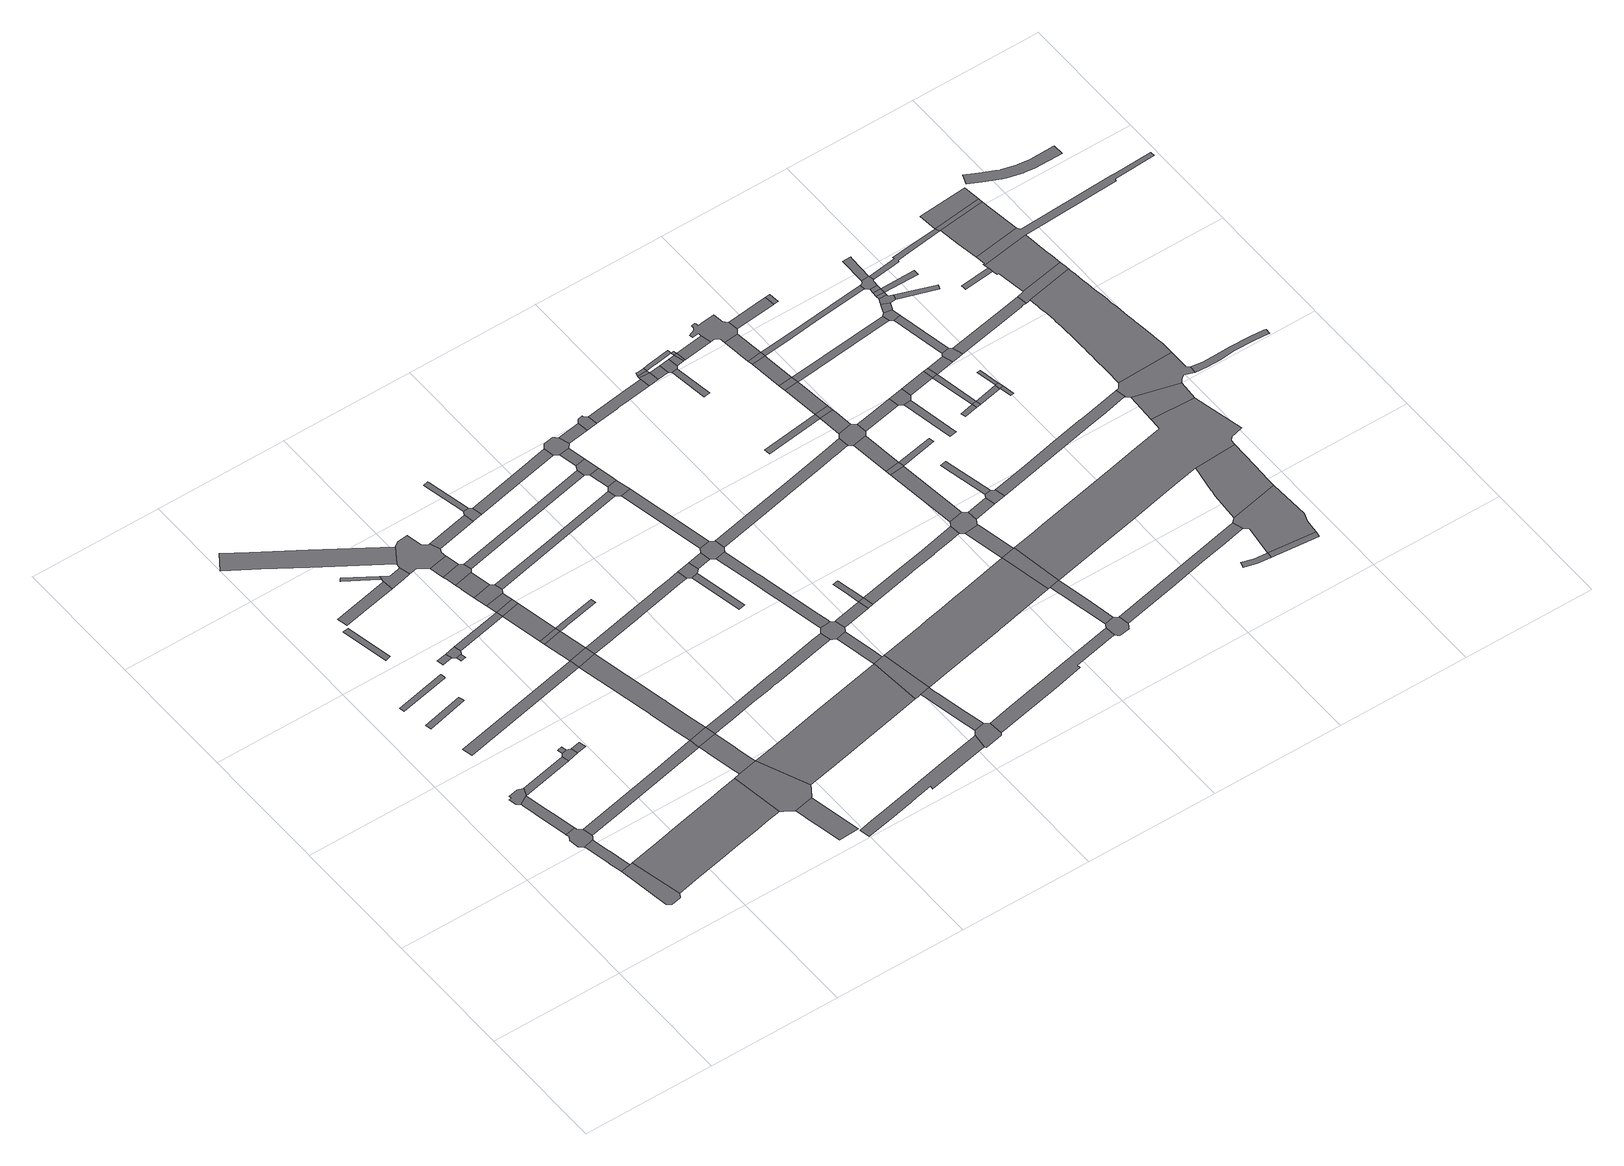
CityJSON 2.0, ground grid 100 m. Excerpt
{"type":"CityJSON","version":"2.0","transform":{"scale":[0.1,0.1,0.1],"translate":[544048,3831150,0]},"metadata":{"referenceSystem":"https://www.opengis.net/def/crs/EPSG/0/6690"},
"CityObjects":{
"road1":{"type":"Road","geometry":[{"type":"MultiSurface","lod":"1","boundaries":[[[0,1,2,3,4,5,6]]]}]},
"road2":{"type":"Road","attributes":{"RoadStructureAttribute.sectionType":"1"},"geometry":[{"type":"MultiSurface","lod":"1","boundaries":[[[7,8,9,10,11,12,13,14,15,16,17,2,1]]]}]},
"road3":{"type":"Road","geometry":[{"type":"MultiSurface","lod":"1","boundaries":[[[18,19,20,21,22,23,24,25,26,13,12,27,28,29]]]}]},
"road4":{"type":"Road","attributes":{"RoadStructureAttribute.sectionType":"1"},"geometry":[{"type":"MultiSurface","lod":"1","boundaries":[[[30,31,32,33,34,35,36,37,38,21,20]]]}]},
"road5":{"type":"Road","geometry":[{"type":"MultiSurface","lod":"1","boundaries":[[[39,40,41,42,43,44,45,35,34,46]]]}]},
"road6":{"type":"Road","attributes":{"RoadStructureAttribute.sectionType":"1"},"geometry":[{"type":"MultiSurface","lod":"1","boundaries":[[[47,46,34,48]]]}]},
"road7":{"type":"Road","attributes":{"RoadStructureAttribute.sectionType":"1"},"geometry":[{"type":"MultiSurface","lod":"1","boundaries":[[[49,50,51,52,53]]]}]},
"road8":{"type":"Road","attributes":{"RoadStructureAttribute.sectionType":"1"},"geometry":[{"type":"MultiSurface","lod":"1","boundaries":[[[54,55,56,57,58,59]]]}]},
"road9":{"type":"Road","attributes":{"RoadStructureAttribute.sectionType":"1"},"geometry":[{"type":"MultiSurface","lod":"1","boundaries":[[[60,61,62,63,64,65,66,0,6,67,68,69,70,71,72,73,74,75]]]}]},
"road10":{"type":"Road","attributes":{"RoadStructureAttribute.sectionType":"1"},"geometry":[{"type":"MultiSurface","lod":"1","boundaries":[[[76,77,78,79,80,81]]]}]},
"road11":{"type":"Road","geometry":[{"type":"MultiSurface","lod":"1","boundaries":[[[82,83,84,85]]]}]},
"road12":{"type":"Road","geometry":[{"type":"MultiSurface","lod":"1","boundaries":[[[85,84,47,48,86,87]]]}]},
"road13":{"type":"Road","attributes":{"RoadStructureAttribute.sectionType":"1"},"geometry":[{"type":"MultiSurface","lod":"1","boundaries":[[[88,89,90,91,92,29,28,93,94,95,96]]]}]},
"road14":{"type":"Road","attributes":{"RoadStructureAttribute.sectionType":"1"},"geometry":[{"type":"MultiSurface","lod":"1","boundaries":[[[97,98,87,86]]]}]},
"road15":{"type":"Road","attributes":{"RoadStructureAttribute.sectionType":"1"},"geometry":[{"type":"MultiSurface","lod":"1","boundaries":[[[99,100,101,102,103,104,105,106]]]}]},
"road16":{"type":"Road","attributes":{"RoadStructureAttribute.sectionType":"1"},"geometry":[{"type":"MultiSurface","lod":"1","boundaries":[[[107,108,109,110]]]}]},
"road17":{"type":"Road","geometry":[{"type":"MultiSurface","lod":"1","boundaries":[[[111,112,113,114]]]}]},
"road18":{"type":"Road","attributes":{"RoadStructureAttribute.sectionType":"1"},"geometry":[{"type":"MultiSurface","lod":"1","boundaries":[[[115,116,117,118,119,120,121]]]}]},
"road19":{"type":"Road","geometry":[{"type":"MultiSurface","lod":"1","boundaries":[[[122,107,110,114,113,123]]]}]},
"road20":{"type":"Road","attributes":{"function":"3","RoadStructureAttribute.sectionType":"1"},"geometry":[{"type":"MultiSurface","lod":"1","boundaries":[[[124,125,126,127,128,129,130,131,132]]]}]},
"road21":{"type":"Road","attributes":{"RoadStructureAttribute.sectionType":"1"},"geometry":[{"type":"MultiSurface","lod":"1","boundaries":[[[133,134,135,136,137,138,139]]]}]},
"road22":{"type":"Road","attributes":{"RoadStructureAttribute.sectionType":"1"},"geometry":[{"type":"MultiSurface","lod":"1","boundaries":[[[140,122,123,141]]]}]},
"road23":{"type":"Road","attributes":{"RoadStructureAttribute.sectionType":"1"},"geometry":[{"type":"MultiSurface","lod":"1","boundaries":[[[142,143,144,145,146,147,148,149,150,151,152]]]}]},
"road24":{"type":"Road","geometry":[{"type":"MultiSurface","lod":"1","boundaries":[[[153,154,155,139,138,115,121,156,157,158,159]]]}]},
"road25":{"type":"Road","geometry":[{"type":"MultiSurface","lod":"1","boundaries":[[[160,161,60,75,162,145,144,163,164]]]}]},
"road26":{"type":"Road","attributes":{"function":"3","RoadStructureAttribute.sectionType":"1"},"geometry":[{"type":"MultiSurface","lod":"1","boundaries":[[[165,166,167,168,169,170,171,161,160]]]}]},
"road27":{"type":"Road","geometry":[{"type":"MultiSurface","lod":"1","boundaries":[[[172,88,96,169,168]]]}]},
"road28":{"type":"Road","attributes":{"function":"3","RoadStructureAttribute.sectionType":"1"},"geometry":[{"type":"MultiSurface","lod":"1","boundaries":[[[173,174,175,176,177,178,179,180,106,181,182,183,184,185,186,187,88,172]]]}]},
"road29":{"type":"Road","geometry":[{"type":"MultiSurface","lod":"1","boundaries":[[[188,99,106,180]]]}]},
"road30":{"type":"Road","attributes":{"function":"3","RoadStructureAttribute.sectionType":"1"},"geometry":[{"type":"MultiSurface","lod":"1","boundaries":[[[189,190,191,99,188]]]}]},
"road31":{"type":"Road","geometry":[{"type":"MultiSurface","lod":"1","boundaries":[[[192,193,191,190]]]}]},
"road32":{"type":"Road","attributes":{"function":"3","RoadStructureAttribute.sectionType":"1"},"geometry":[{"type":"MultiSurface","lod":"1","boundaries":[[[194,195,141,196,193,192]]]}]},
"road33":{"type":"Road","geometry":[{"type":"MultiSurface","lod":"1","boundaries":[[[197,140,141,195]]]}]},
"road34":{"type":"Road","attributes":{"function":"3","RoadStructureAttribute.sectionType":"1"},"geometry":[{"type":"MultiSurface","lod":"1","boundaries":[[[198,199,140,197]]]}]},
"road35":{"type":"Road","geometry":[{"type":"MultiSurface","lod":"1","boundaries":[[[200,201,202,203,132,131,159,158,204,205,206,207,208,209]]]}]},
"road36":{"type":"Road","geometry":[{"type":"MultiSurface","lod":"1","boundaries":[[[210,211,199,198,212,213]]]}]},
"road37":{"type":"Road","attributes":{"function":"3","RoadStructureAttribute.sectionType":"1"},"geometry":[{"type":"MultiSurface","lod":"1","boundaries":[[[214,215,216,217,218,219,211,210]]]}]},
"road38":{"type":"Road","geometry":[{"type":"MultiSurface","lod":"1","boundaries":[[[220,221,222,216,215,223,224,225]]]}]},
"road39":{"type":"Road","attributes":{"function":"3","RoadStructureAttribute.sectionType":"1"},"geometry":[{"type":"MultiSurface","lod":"1","boundaries":[[[206,205,221,220]]]}]},
"road40":{"type":"Road","geometry":[{"type":"MultiSurface","lod":"1","boundaries":[[[226,227,228,229,230,231,232,192,190]]]}]},
"road41":{"type":"Road","attributes":{"RoadStructureAttribute.sectionType":"1"},"geometry":[{"type":"MultiSurface","lod":"1","boundaries":[[[233,234,209,208,235]]]}]},
"road42":{"type":"Road","attributes":{"RoadStructureAttribute.sectionType":"1"},"geometry":[{"type":"MultiSurface","lod":"1","boundaries":[[[236,237,238,239,240,241,242,243,244,245,246,247,248,249,250,251,252,253]]]}]},
"road43":{"type":"Road","attributes":{"function":"3","RoadStructureAttribute.sectionType":"1"},"geometry":[{"type":"MultiSurface","lod":"1","boundaries":[[[254,255,256,257,258,259,160,164,260,261,262,263]]]}]},
"road44":{"type":"Road","attributes":{"RoadStructureAttribute.sectionType":"1"},"geometry":[{"type":"MultiSurface","lod":"1","boundaries":[[[264,265,266,267,268,188,180,269,270,271,272,273,274,275]]]}]},
"road45":{"type":"Road","attributes":{"RoadStructureAttribute.sectionType":"1"},"geometry":[{"type":"MultiSurface","lod":"1","boundaries":[[[276,277,278,279,280,281,282,283,284,285,172,168,286,287,288,289,290,291,292,293,294,295,296,297,298,299]]]}]},
"road46":{"type":"Road","geometry":[{"type":"MultiSurface","lod":"1","boundaries":[[[300,301,302,233,235,303,304,305]]]}]},
"road47":{"type":"Road","attributes":{"RoadStructureAttribute.sectionType":"1"},"geometry":[{"type":"MultiSurface","lod":"1","boundaries":[[[306,307,308,301,300]]]}]},
"road48":{"type":"Road","attributes":{"RoadStructureAttribute.sectionType":"1"},"geometry":[{"type":"MultiSurface","lod":"1","boundaries":[[[309,310,213,212,311,312]]]}]},
"road49":{"type":"Road","attributes":{"RoadStructureAttribute.sectionType":"1"},"geometry":[{"type":"MultiSurface","lod":"1","boundaries":[[[313,314,225,224,315,316]]]}]},
"road50":{"type":"Road","attributes":{"RoadStructureAttribute.sectionType":"1"},"geometry":[{"type":"MultiSurface","lod":"1","boundaries":[[[317,318,305,304,319,320]]]}]},
"road51":{"type":"Road","attributes":{"RoadStructureAttribute.sectionType":"1"},"geometry":[{"type":"MultiSurface","lod":"1","boundaries":[[[321,322,323,324]]]}]},
"road52":{"type":"Road","geometry":[{"type":"MultiSurface","lod":"1","boundaries":[[[325,264,275,324,323,326]]]}]},
"road53":{"type":"Road","geometry":[{"type":"MultiSurface","lod":"1","boundaries":[[[327,328,329,330,236,253,331,332,333,334,335]]]}]},
"road54":{"type":"Road","attributes":{"RoadStructureAttribute.sectionType":"1"},"geometry":[{"type":"MultiSurface","lod":"1","boundaries":[[[336,337,338,339,340,341,342,343,344,345,346,347,329,328]]]}]},
"road55":{"type":"Road","geometry":[{"type":"MultiSurface","lod":"1","boundaries":[[[348,349,254,263,350,342,341]]]}]},
"road56":{"type":"Road","attributes":{"RoadStructureAttribute.sectionType":"1"},"geometry":[{"type":"MultiSurface","lod":"1","boundaries":[[[351,325,326,352,353]]]}]},
"road57":{"type":"Road","attributes":{"RoadStructureAttribute.sectionType":"1"},"geometry":[{"type":"MultiSurface","lod":"1","boundaries":[[[354,355,356,357,254,349]]]}]},
"road58":{"type":"Road","geometry":[{"type":"MultiSurface","lod":"1","boundaries":[[[358,359,360,276,299,361,356,355,362,363]]]}]},
"road59":{"type":"Road","attributes":{"RoadStructureAttribute.sectionType":"1"},"geometry":[{"type":"MultiSurface","lod":"1","boundaries":[[[364,365,366,367,368,369,370,371,372,373,374,375,359,358]]]}]},
"road60":{"type":"Road","geometry":[{"type":"MultiSurface","lod":"1","boundaries":[[[376,377,378,379,380,351,353,381,370,369,382,383,384]]]}]},
"road61":{"type":"Road","attributes":{"RoadStructureAttribute.sectionType":"1"},"geometry":[{"type":"MultiSurface","lod":"1","boundaries":[[[385,386,387,388,378,377]]]}]},
"road62":{"type":"Road","geometry":[{"type":"MultiSurface","lod":"1","boundaries":[[[389,390,391,309,312,392,387,386]]]}]},
"road63":{"type":"Road","attributes":{"RoadStructureAttribute.sectionType":"1"},"geometry":[{"type":"MultiSurface","lod":"1","boundaries":[[[393,394,395,396,390,389]]]}]},
"road64":{"type":"Road","geometry":[{"type":"MultiSurface","lod":"1","boundaries":[[[397,398,313,316,399,395,394]]]}]},
"road65":{"type":"Road","attributes":{"RoadStructureAttribute.sectionType":"1"},"geometry":[{"type":"MultiSurface","lod":"1","boundaries":[[[400,401,363,362,402,403]]]}]},
"road66":{"type":"Road","attributes":{"RoadStructureAttribute.sectionType":"1"},"geometry":[{"type":"MultiSurface","lod":"1","boundaries":[[[404,405,398,397]]]}]},
"road67":{"type":"Road","geometry":[{"type":"MultiSurface","lod":"1","boundaries":[[[406,407,408,409,317,320,410,405,404,411,412]]]}]},
"road68":{"type":"Road","geometry":[{"type":"MultiSurface","lod":"1","boundaries":[[[413,400,403,414]]]}]},
"road69":{"type":"Road","geometry":[{"type":"MultiSurface","lod":"1","boundaries":[[[415,416,417,418,400,413]]]}]},
"road70":{"type":"Road","attributes":{"RoadStructureAttribute.sectionType":"1"},"geometry":[{"type":"MultiSurface","lod":"1","boundaries":[[[419,412,411,420]]]}]},
"road71":{"type":"Road","geometry":[{"type":"MultiSurface","lod":"1","boundaries":[[[421,422,423,419,420,424,425]]]}]},
"road72":{"type":"Road","attributes":{"RoadStructureAttribute.sectionType":"1"},"geometry":[{"type":"MultiSurface","lod":"1","boundaries":[[[426,427,428,429,430,335,334,431,432,433,434,435]]]}]},
"road73":{"type":"Road","attributes":{"function":"3","RoadStructureAttribute.sectionType":"1"},"geometry":[{"type":"MultiSurface","lod":"1","boundaries":[[[436,437,438,439,440,441,348,341,442,443,444,445,446,447]]]}]},
"road74":{"type":"Road","attributes":{"RoadStructureAttribute.sectionType":"1"},"geometry":[{"type":"MultiSurface","lod":"1","boundaries":[[[448,449,450,451,452,453,413,414,454,455,456,457,458,459,460]]]}]},
"road75":{"type":"Road","attributes":{"RoadStructureAttribute.sectionType":"1"},"geometry":[{"type":"MultiSurface","lod":"1","boundaries":[[[461,462,463,464,465,384,383,466,467,468,469,470,471,472,473]]]}]},
"road76":{"type":"Road","attributes":{"RoadStructureAttribute.sectionType":"1"},"geometry":[{"type":"MultiSurface","lod":"1","boundaries":[[[474,475,425,424,476,477,478,479]]]}]},
"road77":{"type":"Road","geometry":[{"type":"MultiSurface","lod":"1","boundaries":[[[480,474,479,481,482]]]}]},
"road78":{"type":"Road","attributes":{"RoadStructureAttribute.sectionType":"1"},"geometry":[{"type":"MultiSurface","lod":"1","boundaries":[[[483,484,480,482]]]}]},
"road79":{"type":"Road","geometry":[{"type":"MultiSurface","lod":"1","boundaries":[[[485,486,487,488,484,483]]]}]},
"road80":{"type":"Road","attributes":{"RoadStructureAttribute.sectionType":"1"},"geometry":[{"type":"MultiSurface","lod":"1","boundaries":[[[489,482,481,490]]]}]},
"road81":{"type":"Road","geometry":[{"type":"MultiSurface","lod":"1","boundaries":[[[491,492,493,494,426,435,495,496,497,498,499,500,501]]]}]},
"road82":{"type":"Road","attributes":{"RoadStructureAttribute.sectionType":"1"},"geometry":[{"type":"MultiSurface","lod":"1","boundaries":[[[502,503,504,505,506,507,493,492]]]}]},
"road83":{"type":"Road","attributes":{"RoadStructureAttribute.sectionType":"1"},"geometry":[{"type":"MultiSurface","lod":"1","boundaries":[[[508,509,510,511]]]}]},
"road84":{"type":"Road","geometry":[{"type":"MultiSurface","lod":"1","boundaries":[[[512,513,436,447,506,505]]]}]},
"road85":{"type":"Road","attributes":{"RoadStructureAttribute.sectionType":"1"},"geometry":[{"type":"MultiSurface","lod":"1","boundaries":[[[514,515,516,517,518,485,483,519,520,521,522]]]}]},
"road86":{"type":"Road","geometry":[{"type":"MultiSurface","lod":"1","boundaries":[[[523,489,490,511,510,524]]]}]},
"road87":{"type":"Road","attributes":{"RoadStructureAttribute.sectionType":"1"},"geometry":[{"type":"MultiSurface","lod":"1","boundaries":[[[525,526,527,528,529]]]}]},
"road88":{"type":"Road","attributes":{"RoadStructureAttribute.sectionType":"1"},"geometry":[{"type":"MultiSurface","lod":"1","boundaries":[[[530,531,436,513]]]}]},
"road89":{"type":"Road","geometry":[{"type":"MultiSurface","lod":"1","boundaries":[[[532,533,534,535,536,537,448,460,538,539,540,531,530,541,542,543,544,545]]]}]},
"road90":{"type":"Road","attributes":{"RoadStructureAttribute.sectionType":"1"},"geometry":[{"type":"MultiSurface","lod":"1","boundaries":[[[546,523,524,547]]]}]},
"road91":{"type":"Road","geometry":[{"type":"MultiSurface","lod":"1","boundaries":[[[548,546,547,549]]]}]},
"road92":{"type":"Road","geometry":[{"type":"MultiSurface","lod":"1","boundaries":[[[550,522,546,548]]]}]},
"road93":{"type":"Road","attributes":{"RoadStructureAttribute.sectionType":"1"},"geometry":[{"type":"MultiSurface","lod":"1","boundaries":[[[551,552,535,534]]]}]},
"road94":{"type":"Road","geometry":[{"type":"MultiSurface","lod":"1","boundaries":[[[553,554,552,551,555]]]}]},
"road95":{"type":"Road","attributes":{"RoadStructureAttribute.sectionType":"1"},"geometry":[{"type":"MultiSurface","lod":"1","boundaries":[[[556,557,558,554,553]]]}]},
"road96":{"type":"Road","attributes":{"RoadStructureAttribute.sectionType":"1"},"geometry":[{"type":"MultiSurface","lod":"1","boundaries":[[[559,548,549,560]]]}]},
"road97":{"type":"Road","attributes":{"RoadStructureAttribute.sectionType":"1"},"geometry":[{"type":"MultiSurface","lod":"1","boundaries":[[[561,545,544,562]]]}]},
"road98":{"type":"Road","geometry":[{"type":"MultiSurface","lod":"1","boundaries":[[[563,564,565,566,567,461,473,568,569,558,557,570,571,572]]]}]},
"road99":{"type":"Road","attributes":{"RoadStructureAttribute.sectionType":"1"},"geometry":[{"type":"MultiSurface","lod":"1","boundaries":[[[573,574,529,575,565,564]]]}]},
"road100":{"type":"Road","geometry":[{"type":"MultiSurface","lod":"1","boundaries":[[[576,525,529,574]]]}]},
"road101":{"type":"Road","attributes":{"RoadStructureAttribute.sectionType":"1"},"geometry":[{"type":"MultiSurface","lod":"1","boundaries":[[[577,578,579,525,576]]]}]},
"road102":{"type":"Road","geometry":[{"type":"MultiSurface","lod":"1","boundaries":[[[580,581,579,578]]]}]},
"road103":{"type":"Road","geometry":[{"type":"MultiSurface","lod":"1","boundaries":[[[582,583,561,562,584,585]]]}]},
"road104":{"type":"Road","attributes":{"RoadStructureAttribute.sectionType":"1"},"geometry":[{"type":"MultiSurface","lod":"1","boundaries":[[[586,587,588,589,553,555]]]}]},
"road105":{"type":"Road","attributes":{"RoadStructureAttribute.sectionType":"1"},"geometry":[{"type":"MultiSurface","lod":"1","boundaries":[[[590,591,592,581,580]]]}]},
"road106":{"type":"Road","attributes":{"RoadStructureAttribute.sectionType":"1"},"geometry":[{"type":"MultiSurface","lod":"1","boundaries":[[[593,594,595,583,582]]]}]},
"road107":{"type":"Road","geometry":[{"type":"MultiSurface","lod":"1","boundaries":[[[596,597,592,591]]]}]},
"road108":{"type":"Road","geometry":[{"type":"MultiSurface","lod":"1","boundaries":[[[598,599,600,601,602,603,604,605,606,607,608,609,559,560,610,611,612,613,614,615,616,617,618,619,620,621,622,623]]]}]},
"road109":{"type":"Road","attributes":{"RoadStructureAttribute.sectionType":"1"},"geometry":[{"type":"MultiSurface","lod":"1","boundaries":[[[614,613,597,596]]]}]},
"road110":{"type":"Road","attributes":{"RoadStructureAttribute.sectionType":"1"},"geometry":[{"type":"MultiSurface","lod":"1","boundaries":[[[624,625,626,627,628,572,571,629]]]}]},
"road111":{"type":"Road","attributes":{"RoadStructureAttribute.sectionType":"1"},"geometry":[{"type":"MultiSurface","lod":"1","boundaries":[[[630,631,632,633,501,500,634,635,636,637,638,639,640]]]}]},
"road112":{"type":"Road","attributes":{"RoadStructureAttribute.sectionType":"1"},"geometry":[{"type":"MultiSurface","lod":"1","boundaries":[[[641,642,643,644]]]}]},
"road113":{"type":"Road","geometry":[{"type":"MultiSurface","lod":"1","boundaries":[[[645,624,629,644,643,646]]]}]},
"road114":{"type":"Road","attributes":{"RoadStructureAttribute.sectionType":"1"},"geometry":[{"type":"MultiSurface","lod":"1","boundaries":[[[647,618,617,648]]]}]},
"road115":{"type":"Road","attributes":{"RoadStructureAttribute.sectionType":"1"},"geometry":[{"type":"MultiSurface","lod":"1","boundaries":[[[649,650,580,578,651,652]]]}]},
"road116":{"type":"Road","attributes":{"RoadStructureAttribute.sectionType":"1"},"geometry":[{"type":"MultiSurface","lod":"1","boundaries":[[[653,645,646,654,655]]]}]},
"road117":{"type":"Road","geometry":[{"type":"MultiSurface","lod":"1","boundaries":[[[656,657,658,659]]]}]},
"road118":{"type":"Road","geometry":[{"type":"MultiSurface","lod":"1","boundaries":[[[660,647,648,661]]]}]},
"road119":{"type":"Road","attributes":{"RoadStructureAttribute.sectionType":"1"},"geometry":[{"type":"MultiSurface","lod":"1","boundaries":[[[662,663,664,596,591,665,666,667]]]}]},
"road120":{"type":"Road","geometry":[{"type":"MultiSurface","lod":"1","boundaries":[[[668,669,670,671,672,673,674]]]}]},
"road121":{"type":"Road","geometry":[{"type":"MultiSurface","lod":"1","boundaries":[[[675,656,659,676]]]}]},
"road122":{"type":"Road","attributes":{"function":"3","RoadStructureAttribute.sectionType":"1"},"geometry":[{"type":"MultiSurface","lod":"1","boundaries":[[[677,678,679,680,681,682,683,684,512,505,685,686,687,688,689,690,691,692,693,694,695]]]}]},
"road123":{"type":"Road","attributes":{"RoadStructureAttribute.sectionType":"1"},"geometry":[{"type":"MultiSurface","lod":"1","boundaries":[[[696,655,656,675]]]}]},
"road124":{"type":"Road","geometry":[{"type":"MultiSurface","lod":"1","boundaries":[[[697,653,655,696]]]}]},
"road125":{"type":"Road","attributes":{"RoadStructureAttribute.sectionType":"1"},"geometry":[{"type":"MultiSurface","lod":"1","boundaries":[[[698,699,700,701,702,703,585,584,704,705,706,707,708]]]}]},
"road126":{"type":"Road","attributes":{"RoadStructureAttribute.sectionType":"1"},"geometry":[{"type":"MultiSurface","lod":"1","boundaries":[[[709,675,676,710]]]}]},
"road127":{"type":"Road","attributes":{"RoadStructureAttribute.sectionType":"1"},"geometry":[{"type":"MultiSurface","lod":"1","boundaries":[[[711,697,696,712,713,714]]]}]},
"road128":{"type":"Road","geometry":[{"type":"MultiSurface","lod":"1","boundaries":[[[715,716,717,718]]]}]},
"road129":{"type":"Road","geometry":[{"type":"MultiSurface","lod":"1","boundaries":[[[719,720,709,710,718,717]]]}]},
"road130":{"type":"Road","geometry":[{"type":"MultiSurface","lod":"1","boundaries":[[[721,722,720,719]]]}]},
"road131":{"type":"Road","geometry":[{"type":"MultiSurface","lod":"1","boundaries":[[[723,724,725,726,711,714,727,728,729]]]}]},
"road132":{"type":"Road","attributes":{"RoadStructureAttribute.sectionType":"1"},"geometry":[{"type":"MultiSurface","lod":"1","boundaries":[[[674,673,730,731]]]}]},
"road133":{"type":"Road","attributes":{"RoadStructureAttribute.sectionType":"1"},"geometry":[{"type":"MultiSurface","lod":"1","boundaries":[[[732,733,725,724]]]}]},
"road134":{"type":"Road","geometry":[{"type":"MultiSurface","lod":"1","boundaries":[[[734,649,652,735,736,737,733,732,738]]]}]},
"road135":{"type":"Road","attributes":{"RoadStructureAttribute.sectionType":"1"},"geometry":[{"type":"MultiSurface","lod":"1","boundaries":[[[739,740,734,738,741,742]]]}]},
"road136":{"type":"Road","geometry":[{"type":"MultiSurface","lod":"1","boundaries":[[[743,744,745,746,747,748,749,630,640,750,751,752,674,731]]]}]},
"road137":{"type":"Road","geometry":[{"type":"MultiSurface","lod":"1","boundaries":[[[753,754,755,739,742,756,757,758,759]]]}]},
"road138":{"type":"Road","attributes":{"RoadStructureAttribute.sectionType":"1"},"geometry":[{"type":"MultiSurface","lod":"1","boundaries":[[[760,753,759,761]]]}]},
"road139":{"type":"Road","geometry":[{"type":"MultiSurface","lod":"1","boundaries":[[[762,760,761,763]]]}]},
"road140":{"type":"Road","attributes":{"RoadStructureAttribute.sectionType":"1"},"geometry":[{"type":"MultiSurface","lod":"1","boundaries":[[[764,762,763,765]]]}]},
"road141":{"type":"Road","geometry":[{"type":"MultiSurface","lod":"1","boundaries":[[[766,767,768,769,770,771,772,773,774,775,776,777,662,667,778,764,765,779,780,781,782,783]]]}]},
"road142":{"type":"Road","attributes":{"RoadStructureAttribute.sectionType":"1"},"geometry":[{"type":"MultiSurface","lod":"1","boundaries":[[[784,785,786,787,788,690,689,789,790,791,748,747]]]}]},
"road143":{"type":"Road","attributes":{"RoadStructureAttribute.sectionType":"1"},"geometry":[{"type":"MultiSurface","lod":"1","boundaries":[[[792,768,767,793,794]]]}]},
"road144":{"type":"Road","attributes":{"RoadStructureAttribute.sectionType":"1"},"geometry":[{"type":"MultiSurface","lod":"1","boundaries":[[[795,796,797,757,756]]]}]},
"road145":{"type":"Road","attributes":{"RoadStructureAttribute.sectionType":"1"},"geometry":[{"type":"MultiSurface","lod":"1","boundaries":[[[798,799,763,761]]]}]},
"road146":{"type":"Road","attributes":{"RoadStructureAttribute.sectionType":"1"},"geometry":[{"type":"MultiSurface","lod":"1","boundaries":[[[800,801,729,728,802,803,804,805]]]}]},
"road147":{"type":"Road","attributes":{"RoadStructureAttribute.sectionType":"1"},"geometry":[{"type":"MultiSurface","lod":"1","boundaries":[[[806,807,808,809,810,811,766,783,812,813,814,815,816]]]}]},
"road148":{"type":"Road","geometry":[{"type":"MultiSurface","lod":"1","boundaries":[[[817,677,695,818]]]}]},
"road149":{"type":"Road","geometry":[{"type":"MultiSurface","lod":"1","boundaries":[[[819,820,821,822,823,824,825,826,698,708,827,817,818,828,829,830,831,832,833]]]}]},
"road150":{"type":"Road","geometry":[{"type":"MultiSurface","lod":"1","boundaries":[[[834,835,836,837,838]]]}]},
"road151":{"type":"Road","geometry":[{"type":"MultiSurface","lod":"1","boundaries":[[[839,840,841,842,843,844,845,846,847,848,849,850,851,852,853,854,855,856,857,858,859,860,861,862,863,864,865,866,867,868,869,870,871,872,873,874,875,876,877,878,879,880,881,882,883,884,885,886,887,888,889,890,891,824,823]]]}]},
"road152":{"type":"Road","geometry":[{"type":"MultiSurface","lod":"1","boundaries":[[[892,893,894,895,896,897,898,899,900,901,902,800,805,903,904,865,864]]]}]},
"road153":{"type":"Road","geometry":[{"type":"MultiSurface","lod":"1","boundaries":[[[905,906,907,908,909,910,911,912,913,834,838,914,915,916,917,896,895]]]}]},
"road154":{"type":"Road","geometry":[{"type":"MultiSurface","lod":"1","boundaries":[[[918,919,920,921,922]]]}]},
"road155":{"type":"Road","geometry":[{"type":"MultiSurface","lod":"1","boundaries":[[[923,806,816,919,918]]]}]},
"road156":{"type":"Road","attributes":{"RoadStructureAttribute.sectionType":"1"},"geometry":[{"type":"MultiSurface","lod":"1","boundaries":[[[924,925,926,806,923]]]}]},
"road157":{"type":"Road","attributes":{"RoadStructureAttribute.sectionType":"1"},"geometry":[{"type":"MultiSurface","lod":"1","boundaries":[[[927,928,929,930,931,833,832,932,933,934,935,936,937,938]]]}]},
"road158":{"type":"Road","attributes":{"RoadStructureAttribute.sectionType":"1"},"geometry":[{"type":"MultiSurface","lod":"1","boundaries":[[[939,940,941,942,943,922,921,944,945,913,912,946,947,948,949]]]}]},
"road159":{"type":"Road","attributes":{"RoadStructureAttribute.sectionType":"1"},"geometry":[{"type":"MultiSurface","lod":"1","boundaries":[[[950,951,952,953,954,955,956,957,958,959,960,961,962,963,964,965,966,967]]]}]}
},
"vertices":[
[633,723,0],[614,718,0],[535,701,0],[595,303,0],[626,280,0],[704,297,0],[722,330,0],
[592,819,0],[581,874,0],[577,894,0],[576,897,0],[551,1017,0],[548,1035,0],[469,1013,0],[473,1000,0],[498,880,0],[512,814,0],[514,802,0],
[544,1148,0],[521,1164,0],[516,1185,0],[438,1169,0],[442,1147,0],[427,1120,0],[425,1118,0],[436,1038,0],[446,1031,0],[563,1057,0],[569,1066,0],[552,1142,0],
[503,1249,0],[489,1312,0],[455,1475,0],[438,1556,0],[430,1594,0],[360,1555,0],[362,1540,0],[406,1327,0],[436,1178,0],
[414,1671,0],[338,1656,0],[343,1634,0],[322,1630,0],[334,1572,0],[347,1564,0],[357,1557,0],[456,1656,0],
[816,1733,0],[829,1680,0],
[598,2497,0],[593,2519,0],[588,2541,0],[270,2468,0],[282,2424,0],
[617,2728,0],[615,2749,0],[612,2771,0],[610,2770,0],[224,2686,0],[233,2647,0],
[1598,927,0],[1546,916,0],[1477,901,0],[1372,878,0],[1351,873,0],[1094,820,0],[833,764,0],[902,368,0],[979,384,0],[1157,421,0],[1245,439,0],[1455,483,0],[1497,491,0],[1560,505,0],[1644,523,0],[1657,526,0],
[399,3075,0],[399,3073,0],[420,3080,0],[441,3086,0],[368,3443,0],[326,3435,0],
[866,1803,0],[825,1794,0],[833,1756,0],[874,1765,0],
[917,1699,0],[904,1752,0],
[1561,1360,0],[1545,1356,0],[1260,1294,0],[958,1229,0],[666,1167,0],[851,1126,0],[1235,1208,0],[1560,1278,0],[1569,1279,0],
[992,1715,0],[980,1769,0],
[1349,2372,0],[1340,2371,0],[865,2270,0],[340,2160,0],[358,2082,0],[850,2187,0],[1361,2293,0],[1365,2294,0],
[740,2892,0],[661,2876,0],[671,2825,0],[752,2842,0],
[785,2786,0],[829,2795,0],[821,2833,0],[777,2824,0],
[791,3637,0],[783,3635,0],[542,3583,0],[362,3545,0],[379,3465,0],[532,3498,0],[800,3554,0],
[823,2909,0],[835,2859,0],
[566,4141,0],[251,4349,0],[87,4457,0],[4,4331,0],[169,4223,0],[221,4189,0],[483,4017,0],[952,3709,0],[1032,3835,0],
[589,3825,0],[579,3814,0],[569,3802,0],[571,3801,0],[785,3662,0],[793,3657,0],[801,3687,0],
[1218,2991,0],[1229,2940,0],
[1971,134,0],[1928,337,0],[1896,496,0],[1747,465,0],[1747,464,0],[1778,313,0],[1782,295,0],[1789,268,0],[1823,105,0],[1825,97,0],[1977,106,0],
[938,3668,0],[897,3659,0],[857,3651,0],[914,3578,0],[955,3587,0],[966,3589,0],[946,3670,0],
[1795,967,0],[1646,937,0],[1683,508,0],[1939,562,0],[1958,590,0],
[1788,1004,0],[1762,1124,0],[1758,1146,0],[1724,1312,0],[1575,1281,0],[1603,1144,0],[1639,973,0],
[1709,1391,0],
[1687,1497,0],[1647,1686,0],[1640,1720,0],[1638,1734,0],[1635,1751,0],[1581,2003,0],[1568,2064,0],[1512,2327,0],[1418,2043,0],[1480,1749,0],[1490,1703,0],[1493,1689,0],[1499,1663,0],[1500,1655,0],[1530,1509,0],
[1496,2405,0],
[1452,2610,0],[1451,2617,0],[1304,2586,0],
[1442,2656,0],[1295,2625,0],
[1406,2828,0],[1376,2971,0],[1258,2799,0],
[1365,3022,0],
[1348,3102,0],[1201,3072,0],
[1212,3724,0],[1175,3750,0],[1150,3869,0],[1071,3860,0],[1031,3603,0],[1101,3551,0],[1247,3581,0],[1239,3622,0],[1253,3652,0],[1224,3726,0],
[1326,3210,0],[1179,3179,0],[1364,3131,0],[1351,3190,0],
[1303,3317,0],[1293,3366,0],[1146,3335,0],[1150,3315,0],[1156,3290,0],[1156,3286,0],
[1270,3471,0],[1124,3440,0],[1131,3409,0],[1309,3392,0],[1310,3393,0],[1295,3454,0],
[1500,2627,0],[1518,2631,0],[1783,2686,0],[1779,2705,0],[1775,2725,0],[1510,2670,0],[1492,2666,0],
[1550,3796,0],[1550,3795,0],[1566,3718,0],
[3063,313,0],[3046,310,0],[3022,305,0],[2749,248,0],[2441,183,0],[2412,177,0],[2154,123,0],[2091,110,0],[1981,87,0],[1994,8,0],[2108,31,0],[2177,46,0],[2388,90,0],[2447,102,0],[2458,105,0],[2573,129,0],[2569,102,0],[3050,201,0],
[2907,1200,0],[2605,1137,0],[2379,1089,0],[2316,1075,0],[2118,1034,0],[2109,1032,0],[2199,640,0],[2474,699,0],[2740,754,0],[2941,797,0],
[2362,2587,0],[2262,2566,0],[2134,2539,0],[2131,2539,0],[1901,2491,0],[1682,2363,0],[1716,2370,0],[1916,2412,0],[1980,2425,0],[2148,2461,0],[2318,2497,0],[2378,2509,0],
[2789,1616,0],[2775,1613,0],[2774,1612,0],[2735,1604,0],[2733,1604,0],[2364,1527,0],[2305,1514,0],[1965,1444,0],[1780,1406,0],[1756,1401,0],[1773,1323,0],[1797,1328,0],[1896,1348,0],[2043,1379,0],[2122,1395,0],[2136,1398,0],[2241,1420,0],[2277,1427,0],[2321,1436,0],[2531,1479,0],[2750,1526,0],[2790,1534,0],[2791,1534,0],[2807,1537,0],
[1608,3825,0],[1566,3824,0],[1551,3798,0],[1604,3726,0],[1646,3735,0],[1630,3812,0],
[1536,4159,0],[1534,4167,0],[1493,4158,0],
[2417,3416,0],[1888,3303,0],[1899,3245,0],[2431,3357,0],
[2363,3680,0],[1826,3564,0],[1838,3506,0],[2375,3620,0],
[2303,3955,0],[1989,3888,0],[2002,3810,0],[2319,3877,0],
[2491,2093,0],[2540,2103,0],[2455,2504,0],[2408,2490,0],
[2468,2609,0],[2484,2532,0],
[3194,348,0],[3167,365,0],[3088,348,0],[3084,342,0],[3054,195,0],[3060,186,0],[3196,215,0],[3209,234,0],[3201,343,0],
[3135,514,0],[3118,590,0],[3092,717,0],[3089,729,0],[3076,792,0],[3070,824,0],[2991,807,0],[2998,775,0],[3011,712,0],[3018,681,0],[3056,498,0],[3058,491,0],
[3005,1221,0],[2986,1217,0],[2972,803,0],
[2579,2633,0],[2514,2538,0],[2593,2554,0],
[2967,1309,0],[2920,1532,0],[2842,1513,0],[2880,1332,0],
[2896,1660,0],[2814,1652,0],[2799,1630,0],[2819,1529,0],[2943,1565,0],[2922,1644,0],
[2892,1681,0],[2875,1763,0],[2780,2218,0],[2777,2234,0],[2768,2272,0],[2710,2549,0],[2631,2533,0],[2698,2211,0],[2724,2088,0],[2749,1969,0],[2792,1762,0],[2812,1665,0],
[2704,2669,0],[2681,2682,0],[2601,2667,0],[2587,2642,0],[2582,2633,0],[2607,2547,0],[2724,2573,0],[2731,2584,0],[2716,2662,0],
[2598,3083,0],[2542,3349,0],[2463,3332,0],[2507,3123,0],
[2517,3463,0],[2439,3447,0],[2418,3417,0],[2432,3357,0],
[2512,3489,0],[2486,3614,0],[2408,3598,0],[2409,3590,0],
[2461,3731,0],[2383,3715,0],[2376,3619,0],
[3145,1691,0],[2940,1648,0],[2957,1568,0],[3162,1611,0],
[2433,3866,0],[2354,3853,0],
[2416,3996,0],[2406,4004,0],[2328,3990,0],[2328,3986,0],[2330,3870,0],[2463,3901,0],[2437,3979,0],
[3193,1701,0],[3205,1620,0],
[3145,1918,0],[3125,1914,0],[3105,1910,0],[3131,1783,0],
[2611,4003,0],[2622,3923,0],
[2671,4036,0],[2671,4042,0],[2631,4033,0],[2708,3935,0],[2697,4014,0],
[4292,573,0],[3752,458,0],[3720,453,0],[3599,426,0],[3386,382,0],[3216,236,0],[3753,347,0],[3955,392,0],[3948,417,0],[4298,491,0],
[4114,1454,0],[3742,1375,0],[3674,1361,0],[3548,1334,0],[3408,1305,0],[3348,1292,0],[3234,860,0],[3513,917,0],[3718,960,0],[3746,968,0],[3756,970,0],[4193,1062,0],
[4010,1871,0],[3767,1819,0],[3738,1813,0],[3594,1783,0],[3531,1770,0],[3208,1704,0],[3543,1690,0],[3610,1705,0],[3739,1732,0],[3780,1740,0],[3783,1741,0],[3949,1774,0],[4016,1789,0],
[3886,2910,0],[3756,2882,0],[3728,2876,0],[3393,2804,0],[3058,2733,0],[3016,2643,0],[3318,2707,0],[3350,2714,0],[3609,2769,0],[3728,2794,0],[3770,2803,0],[3773,2804,0],[3893,2829,0],
[3161,4078,0],[3031,4060,0],[2887,3960,0],[2908,3963,0],[2992,3974,0],[3172,3999,0],
[3161,4091,0],[3252,4010,0],[3241,4089,0],
[3234,4113,0],[3162,4109,0],
[3232,4143,0],[3192,4137,0],[3188,4136,0],[3171,4137,0],
[3328,4101,0],[3338,4022,0],
[4392,613,0],[4384,618,0],[4310,601,0],[4306,595,0],[4315,475,0],[4327,464,0],[4406,475,0],[4406,484,0],[4413,494,0],[4428,517,0],[4416,598,0],
[4339,848,0],[4335,867,0],[4308,999,0],[4291,1084,0],[4212,1066,0],[4230,983,0],
[3401,3713,0],[3446,3719,0],[3404,4012,0],[3360,4006,0],
[4226,1478,0],[4221,1477,0],
[3451,4157,0],[3449,4175,0],[3316,4156,0],[3302,4154,0],[3290,4153,0],[3295,4123,0],[3300,4124,0],[3316,4126,0],[3453,4145,0],
[3409,4112,0],[3420,4033,0],
[3883,3169,0],[3440,3111,0],[3443,3089,0],[3446,3066,0],[3889,3121,0],
[4159,1776,0],[4049,1768,0],
[4150,1919,0],[4143,1924,0],[4137,1928,0],[4029,1903,0],[4025,1896,0],[4024,1893,0],[4037,1775,0],[4039,1774,0],[4044,1771,0],[4157,1789,0],[4161,1796,0],[4163,1800,0],[4177,1823,0],[4173,1904,0],
[3456,4118,0],[3477,4041,0],
[3479,4121,0],[3490,4043,0],
[3477,4148,0],
[4074,2472,0],[3964,2460,0],
[4069,2515,0],[3960,2502,0],[4076,2473,0],
[4067,2534,0],[4032,2827,0],[3924,2806,0],
[3696,4151,0],[3716,4074,0],
[4336,1938,0],[4352,1860,0],
[4022,2962,0],[4017,2966,0],[3909,2942,0],[3905,2935,0],[3903,2934,0],[3915,2813,0],[3919,2810,0],[4037,2833,0],[4058,2859,0],[4048,2939,0],
[4001,3104,0],[3998,3134,0],[3891,3105,0],
[3992,3181,0],
[3961,3449,0],[3960,3461,0],[3851,3449,0],
[3953,3517,0],[3844,3505,0],
[4401,1974,0],[4352,1963,0],[4443,1879,0],[4426,1957,0],
[4356,2530,0],[4353,2550,0],[4350,2570,0],[4349,2570,0],
[3927,3748,0],[3925,3767,0],[3816,3755,0],
[4319,2346,0],[4294,2340,0],[4270,2335,0],
[3920,3808,0],[3811,3795,0],
[3732,4233,0],[3731,4253,0],[3729,4265,0],[3700,4259,0],[3700,4247,0],[3697,4235,0],[3687,4221,0],[3672,4212,0],[3657,4206,0],[3640,4201,0],[3646,4172,0],[3697,4179,0],[3751,4079,0],[3776,4062,0],[3781,4059,0],[3786,4018,0],[3895,4030,0],[3899,4036,0],[3903,4041,0],[3919,4063,0],[3910,4142,0],[3889,4160,0],[3884,4164,0],[3879,4168,0],[3870,4250,0],[3759,4238,0],
[4345,2996,0],[4200,2968,0],[4179,2964,0],[4137,2956,0],[4092,2947,0],[4360,2918,0],
[5486,826,0],[5482,825,0],[5427,813,0],[4941,711,0],[4846,607,0],[5128,668,0],[5278,698,0],[5318,707,0],[5444,735,0],[5498,747,0],[5510,750,0],
[4468,2503,0],[4522,2512,0],[4449,2906,0],[4392,2897,0],
[4460,3019,0],[4475,2940,0],
[4225,4178,0],[4234,4098,0],
[4736,3601,0],[3971,3519,0],[3977,3463,0],[4749,3545,0],
[4663,3058,0],[4659,2975,0],[4679,2979,0],
[4747,2642,0],[4642,2621,0],[4653,2586,0],[4754,2606,0],
[4264,4183,0],[4273,4102,0],
[4778,3902,0],[4765,3901,0],[4159,3834,0],[4163,3794,0],[4363,3817,0],[4782,3864,0],
[5411,493,0],[5325,518,0],[5318,495,0],[5312,475,0],[5403,448,0],[5508,439,0],[5514,483,0],
[4785,2650,0],[4792,2613,0],
[5596,1862,0],[5592,1790,0],[5590,1765,0],[5590,1763,0],[5331,1708,0],[5132,1665,0],[4490,1532,0],[4418,1517,0],[4686,1166,0],[5013,1234,0],[5330,1301,0],[5560,1349,0],[5576,1352,0],[5899,1368,0],[5900,1409,0],[5921,1432,0],[5922,1433,0],[6021,1456,0],[5930,1846,0],
[4718,2987,0],
[4703,3066,0],
[5563,2195,0],[5552,2193,0],[5262,2134,0],[5215,2125,0],[4975,2074,0],[4702,2016,0],[5232,2047,0],[5278,2056,0],[5372,2075,0],[5566,2116,0],[5578,2118,0],
[4964,2689,0],[4969,2649,0],
[4840,3092,0],[4733,2990,0],[4738,2991,0],[4863,3015,0],
[4993,2560,0],[5017,2565,0],[5000,2655,0],[4975,2650,0],
[4992,2694,0],[4967,2690,0],
[4961,2852,0],[4937,2847,0],
[4925,3117,0],[4913,3125,0],[4853,3114,0],[4846,3102,0],[4900,3022,0],[4958,3033,0],[4935,3110,0],
[5866,404,0],[5870,446,0],
[4832,3540,0],[4774,3529,0],
[4760,3622,0],[4751,3543,0],[4758,3539,0],[4762,3536,0],[4819,3608,0],
[4787,3689,0],[4767,3640,0],[4822,3616,0],[4844,3666,0],
[5876,509,0],[5881,555,0],[5904,622,0],[5899,749,0],[5891,935,0],[5518,856,0],[5507,846,0],[5517,743,0],[5542,719,0],[5524,562,0],
[4806,3736,0],[4796,3712,0],[4795,3710,0],[4889,3670,0],[4902,3710,0],[4866,3723,0],[4866,3736,0],
[4806,3764,0],[4867,3763,0],
[4807,3802,0],[4867,3800,0],
[4808,3836,0],[4867,3836,0],
[4870,3931,0],[4869,3931,0],[4809,3929,0],[4808,3925,0],[4807,3921,0],[4806,3917,0],[4805,3914,0],[4801,3910,0],[4798,3908,0],[4794,3905,0],[4790,3904,0],[4785,3903,0],[4784,3862,0],[4868,3867,0],[4868,3873,0],[4868,3880,0],[4871,3885,0],[4877,3892,0],
[5889,964,0],[5893,1099,0],[5893,1112,0],[5893,1134,0],[5896,1262,0],[5543,1136,0],[5542,1132,0],[5535,1082,0],
[4811,4138,0],[4874,4120,0],[4874,4137,0],
[5172,3574,0],[5179,3593,0],[5185,3612,0],
[5135,3761,0],[5135,3802,0],
[5533,3225,0],[5332,3186,0],[5502,3138,0],[5515,3147,0],[5536,3147,0],[5547,3147,0],
[5456,4012,0],[5166,3982,0],[5091,3975,0],[5094,3960,0],[5033,3952,0],[4879,3932,0],[5037,3912,0],[5099,3920,0],[5104,3935,0],[5171,3943,0],[5469,3980,0],
[5606,2090,0],[5941,1998,0],
[6046,2099,0],[6046,2106,0],[6046,2170,0],[6045,2218,0],[6045,2252,0],[5614,2238,0],[5585,2199,0],[5579,2198,0],[5579,2117,0],[5959,2025,0],[5969,2032,0],[5995,2050,0],[6006,2046,0],[6064,2024,0],[6067,2078,0],
[5531,3538,0],[5300,3514,0],[5302,3494,0],[5304,3474,0],[5536,3498,0],
[6045,2272,0],[6045,2328,0],[6043,2348,0],[6038,2403,0],[6034,2438,0],[6029,2488,0],[6026,2512,0],[6021,2554,0],[6016,2594,0],[6014,2611,0],[6013,2624,0],[6009,2661,0],[6004,2703,0],[5999,2753,0],[5994,2793,0],[5989,2828,0],[5985,2870,0],[5979,2917,0],[5972,2969,0],[5966,3014,0],[5962,3050,0],[5958,3082,0],[5953,3124,0],[5948,3171,0],[5942,3212,0],[5941,3225,0],[5583,3156,0],[5587,3123,0],[5588,3104,0],[5591,3081,0],[5593,3058,0],[5595,3036,0],[5598,3014,0],[5600,2991,0],[5604,2955,0],[5606,2928,0],[5607,2904,0],[5608,2878,0],[5610,2847,0],[5611,2819,0],[5612,2786,0],[5612,2767,0],[5613,2756,0],[5613,2712,0],[5614,2677,0],[5614,2637,0],[5614,2609,0],[5614,2578,0],[5615,2507,0],[5615,2504,0],[5615,2446,0],[5616,2420,0],[5616,2366,0],
[5938,3250,0],[5937,3261,0],[5936,3268,0],[5932,3304,0],[5591,3242,0],[5589,3240,0],[5585,3237,0],[5582,3235,0],[5577,3234,0],[5569,3232,0],[5556,3230,0],[5564,3151,0],[5567,3152,0],
[5926,3355,0],[5922,3384,0],[5920,3398,0],[5914,3448,0],[5912,3459,0],[5908,3494,0],[5900,3552,0],[5892,3628,0],[5525,3571,0],[5538,3498,0],[5544,3460,0],[5557,3462,0],[5565,3410,0],
[5840,4025,0],[5478,3981,0],[5500,3822,0],[5524,3660,0],[5880,3713,0],
[5836,4059,0],
[5819,4188,0],[5445,4159,0],[5456,4015,0],
[6639,2056,0],[6534,2065,0],[6374,2068,0],[6268,2068,0],[6160,2067,0],[6157,2016,0],[6266,2015,0],[6373,2026,0],[6533,2022,0],[6647,2014,0],[6649,2013,0],[6653,2053,0],
[6965,3732,0],[6673,3720,0],[6640,3719,0],[5896,3685,0],[5892,3692,0],[5535,3585,0],[5523,3584,0],[5895,3628,0],[6639,3663,0],[6642,3680,0],[6966,3696,0],
[6305,4140,0],[6215,4150,0],[6210,4150,0],[6102,4179,0],[6099,4180,0],[6070,4192,0],[5970,4238,0],[5878,4287,0],[5847,4210,0],[5942,4164,0],[6058,4108,0],[6087,4100,0],[6190,4074,0],[6201,4071,0],[6206,4070,0],[6288,4060,0],[6502,4059,0],[6500,4144,0]
]}
